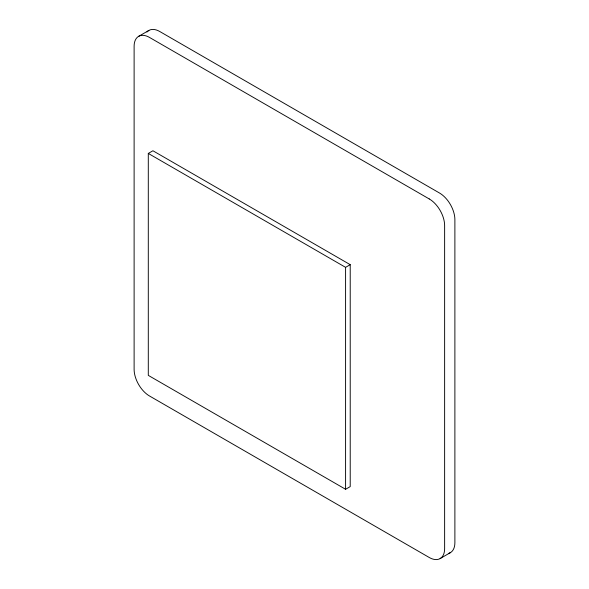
<?xml version="1.0" encoding="UTF-8"?>
<svg xmlns="http://www.w3.org/2000/svg" width="589" height="589" viewBox="0 0 589 589"><rect width="100%" height="100%" fill="white"/><g stroke="black" fill="none" stroke-linecap="round" stroke-linejoin="round"><path stroke-width="0.88" d="M138.621 36.356L148.877 30.437M148.295 153.434L152.926 150.762L350.219 264.667L350.219 486.602L345.588 489.275L148.295 375.37L148.295 153.434L345.588 267.347L350.219 264.667M440.123 558.563L450.379 552.644M345.588 267.347L345.588 489.275M448.862 553.307A21.756 12.56 60 0 0 454.885 542.683L454.885 219.668A21.756 12.56 60 0 0 439.497 193.015L159.759 31.511A21.756 12.56 60 0 0 146.963 32.027M429.241 198.942L149.503 37.431A21.756 12.56 60 0 0 134.115 46.317L134.115 369.332A21.756 12.56 60 0 0 149.503 395.985L429.241 557.489A21.756 12.56 60 0 0 444.629 548.609L444.629 225.587A21.756 12.56 60 0 0 429.241 198.942"/></g></svg>
